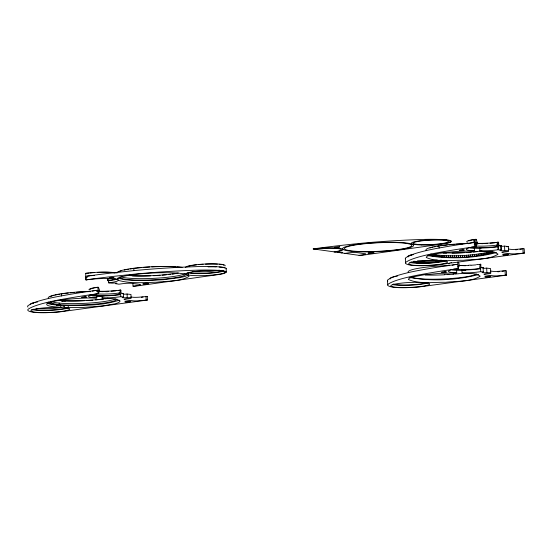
<?xml version="1.0" encoding="UTF-8"?>
<svg xmlns="http://www.w3.org/2000/svg" width="552" height="552" viewBox="0 0 552 552"><rect width="100%" height="100%" fill="white"/><g stroke="black" fill="none" stroke-linecap="round" stroke-linejoin="round"><path stroke-width="0.83" d="M123.662 297.093L120.791 296.672L120.702 294.595L119.653 294.444L120.288 290.117L120.874 290.2L121.012 293.167L123.496 293.533L123.379 297.135A2.995 0.38 -2.7 0 0 122.779 297.694A2.995 0.38 -2.7 0 0 126.967 297.576L131.128 298.011L130.962 294.451L126.801 294.016A2.995 0.38 -2.7 0 1 123.282 294.188M497.393 246.537L498.028 242.204L498.615 242.293L498.829 246.737L496.793 246.62A17.25 2.194 -2.7 0 1 471.601 247.048M188.536 274.889L185.141 276.414L180.131 277.587L163.302 279.698L147.688 280.506L135.005 280.478L124.862 279.774L118.1 278.249L118.197 280.547A20.093 2.553 -2.7 0 1 109.241 282.776L108.689 282.845L108.578 280.775L107.433 280.637L107.364 279.153L107.964 279.07A17.25 2.194 -2.7 0 0 111.131 278.546M494.192 251.919C473.547 257.901 450.197 259.254 429.125 254.9M119.273 300.157C101.699 306.118 82.496 305.29 64.142 305.442L64.239 307.519L66.219 307.781A19.458 2.47 -2.7 0 1 55.269 312.108A19.458 2.47 -2.7 0 1 30.981 310.597A19.458 2.47 -2.7 0 1 58.857 307.326L60.823 307.347L60.72 305.27A35.659 4.533 -2.7 0 1 47.065 303.02M444.671 260.482C433.872 263.256 421.997 264.07 411.047 261.883M496.476 252.554C474.265 258.322 450.197 259.33 427.572 255.583M478.625 274.565C456.249 280.243 431.857 281.623 409.142 277.332M449.342 242.694L451.419 241.666A21.507 2.732 -2.7 0 0 447.555 239.996L442.097 239.568A38.964 4.947 -2.7 0 0 422.749 239.451A128.864 16.374 -2.7 0 0 349.154 244.536A202.853 25.778 -2.7 0 0 313.122 248.924L360.283 255.521L445.519 243.584A22.687 2.884 -2.7 0 0 449.342 242.694L450.308 242.356M430.567 254.113C450.763 257.267 471.85 255.914 491.777 251.553L491.846 253.037M126.201 269.652L126.946 269.5A34.479 4.381 -2.7 0 1 128.437 269.238M96.897 287.468L96.055 287.606A18.761 2.387 -2.7 0 0 94.433 287.896M334.098 251.864L334.112 251.864A17.581 2.236 -2.7 0 0 338.238 248.6A17.581 2.236 -2.7 0 0 314.288 249.09M98.111 292.015L99.574 291.815L99.505 290.331L96.414 290.359A19.824 2.518 -2.7 0 0 92.294 291.139M470.035 243.225A19.824 2.518 -2.7 0 1 474.154 242.445L477.245 242.425L477.314 243.901L475.852 244.108M457.794 262.014L457.898 264.235L456.311 264.456A19.824 2.518 -2.7 0 0 455.372 264.601M123.496 293.533L123.206 293.574A2.995 0.38 -2.7 0 0 122.316 293.754M120.791 296.672L120.253 296.748A20.093 2.553 -2.7 0 1 103.935 298.004L102.12 298.011L102.023 295.934L92.419 295.858M131.128 298.011L126.939 298.591A6.41 0.814 -2.7 0 0 125.028 299.784L133.501 300.854A6.631 0.842 -2.7 0 0 140.429 300.647L147.439 300.019L147.267 296.458L140.263 297.086A6.631 0.842 -2.7 0 1 133.336 297.293L130.796 296.976M499.884 245.902A2.995 0.38 -2.7 0 1 500.947 245.661L501.161 250.111A2.995 0.38 -2.7 0 0 500.56 250.67A2.995 0.38 -2.7 0 0 504.749 250.553L508.627 251.029L508.413 246.585L504.542 246.102A2.995 0.38 -2.7 0 1 501.023 246.275M146.452 296.576L147.267 296.458M477.411 243.356A18.761 2.387 -2.7 0 0 497.469 242.28L498.028 242.204L498.387 245.198L498.449 246.682L497.897 246.765A20.093 2.553 -2.7 0 1 481.579 248.02L479.764 248.02L479.902 250.987L481.717 250.987A20.093 2.553 -2.7 0 0 498.042 249.725L501.444 250.07M147.439 300.019L59.871 311.88A22.687 2.884 -2.7 0 1 53.385 312.418L45.761 312.722A21.507 2.732 -2.7 0 1 33.251 312.239L32.03 312.039A38.964 4.947 -2.7 0 1 28.607 308.92A128.864 16.374 -2.7 0 1 64.632 298.908A202.943 25.785 -2.7 0 1 96.29 293.947L98.339 293.719L98.028 291.318L96.572 291.518M483.179 268.286A2.995 0.38 -2.7 0 0 486.691 268.113L490.569 268.589L490.776 273.04L486.905 272.564A2.995 0.38 -2.7 0 1 482.717 272.681A2.995 0.38 -2.7 0 1 483.31 272.122L483.103 267.672A2.995 0.38 -2.7 0 0 481.937 267.975M480.73 271.66L480.192 271.736A20.093 2.553 -2.7 0 1 463.873 272.992L462.058 272.998L461.921 270.031L463.728 270.031A20.093 2.553 -2.7 0 0 480.054 268.769L480.599 268.693L480.73 271.66L483.6 272.081M117.293 278.208L117.355 279.595L117.003 279.409A19.43 2.47 -2.7 0 0 92.777 279.091L85.96 279.878L85.795 276.317L87.637 276.062A202.943 25.785 -2.7 0 1 123.779 271.688A128.864 16.374 -2.7 0 1 184.775 267.078L197.381 266.602A38.964 4.947 -2.7 0 1 220.669 266.989L222.18 267.147A21.507 2.732 -2.7 0 1 226.051 268.817M120.702 294.595L120.157 294.671A20.093 2.553 -2.7 0 1 103.838 295.927L102.023 295.934L104.08 296.01M85.822 276.324L85.691 273.357L87.278 273.137A19.824 2.518 -2.7 0 1 116.237 273.019M87.313 277.304L85.85 277.504L86.16 279.905M85.96 279.878L87.802 279.623A202.943 25.785 -2.7 0 1 123.945 275.248A128.864 16.374 -2.7 0 1 197.547 270.163A38.964 4.947 -2.7 0 1 220.834 270.549L222.352 270.708A21.507 2.732 -2.7 0 1 226.216 272.377L224.14 273.406A22.687 2.884 -2.7 0 1 220.31 274.296L134.233 286.35L133.018 286.177L132.88 283.328M313.653 249L314.612 248.869A18.775 2.387 -2.7 0 1 339.68 248.414A18.775 2.387 -2.7 0 1 335.726 251.822L334.74 251.953M107.433 280.637L108.033 280.554A17.25 2.194 -2.7 0 0 115.223 278.45M99.505 290.331L98.484 287.254L96.276 287.392A19.824 2.518 -2.7 0 0 89.141 289.972M344.931 253.375L348.284 252.913A6.41 0.814 -2.7 0 1 357.13 252.63L365.3 253.741A6.631 0.842 -2.7 0 1 363.934 254.679L359.069 255.355M467.337 242.356A19.824 2.518 -2.7 0 1 474.016 239.478L476.224 239.34L477.245 242.425M476.224 239.34L473.795 239.692A18.761 2.387 -2.7 0 0 472.96 239.837M99.67 291.27A18.761 2.387 -2.7 0 0 119.729 290.193L120.288 290.117M118.231 290.538A19.824 2.518 -2.7 0 0 119.308 290.414L120.874 290.2M474.327 243.908L477.314 243.901M96.31 293.809A17.25 2.194 -2.7 0 0 118.984 293.043L119.584 292.96M120.46 293.243L121.012 293.167M119.653 294.444L119.053 294.526A17.25 2.194 -2.7 0 1 92.294 294.52M495.972 242.632A19.824 2.518 -2.7 0 0 497.048 242.5L498.615 242.293M508.537 249.062L511.076 249.387A6.631 0.842 -2.7 0 0 518.004 249.18L524.193 248.669L524.4 253.113L437.66 264.856A22.687 2.884 -2.7 0 1 431.167 265.395L423.543 265.698A21.507 2.732 -2.7 0 1 411.033 265.222L409.812 265.022A38.964 4.947 -2.7 0 1 406.389 261.896A128.864 16.374 -2.7 0 1 442.414 251.884A202.943 25.785 -2.7 0 1 474.071 246.923L476.128 246.696L475.983 243.729M497.324 245.053L496.724 245.136A17.25 2.194 -2.7 0 1 475.617 246.013M506.853 246.799L508.413 246.585M508.627 251.029L504.721 251.567A6.41 0.814 -2.7 0 0 502.81 252.761L511.283 253.83A6.631 0.842 -2.7 0 0 518.211 253.63L524.4 253.113M458.008 266.112L459.464 265.912L458.636 262.117M483.386 267.63L480.909 267.265L480.771 264.298L479.205 264.512A19.824 2.518 -2.7 0 1 478.129 264.643M459.464 265.912L458.139 265.74L458.277 268.707L456.228 268.934A202.943 25.785 -2.7 0 0 424.571 273.895A128.864 16.374 -2.7 0 0 388.546 283.907A38.964 4.947 -2.7 0 0 391.961 287.026L393.19 287.226A21.507 2.732 -2.7 0 0 405.699 287.709L413.324 287.406A22.687 2.884 -2.7 0 0 419.81 286.867L506.557 275.124L506.343 270.673L500.153 271.191A6.631 0.842 -2.7 0 1 493.233 271.391L490.687 271.073M458.277 268.707L452.405 269.618A19.43 2.47 -2.7 0 0 455.324 272.86L456.732 272.902L456.594 269.942L455.186 269.893A19.43 2.47 -2.7 0 1 451.874 269.59M480.35 267.34L480.909 267.265M480.599 268.693L478.95 268.624A17.25 2.194 -2.7 0 1 453.758 269.059M490.776 273.04L486.871 273.578A6.41 0.814 -2.7 0 0 484.966 274.772L493.44 275.841A6.631 0.842 -2.7 0 0 500.367 275.634L506.557 275.124M96.883 293.919L92.474 294.623A19.43 2.47 -2.7 0 0 95.386 297.873L96.793 297.914L96.697 295.837L95.289 295.796A19.43 2.47 -2.7 0 1 89.672 295.051M474.665 246.896L470.256 247.606A19.43 2.47 -2.7 0 0 473.174 250.856L474.575 250.898L474.437 247.931L473.029 247.889A19.43 2.47 -2.7 0 1 469.717 247.579M141.346 297.266L143.051 297.038M515.685 249.821L517.39 249.587M519.936 249.242L521.64 249.014M497.842 271.825L499.539 271.598M502.092 271.253L503.79 271.025M108.578 280.775L109.137 280.699A20.093 2.553 -2.7 0 0 118.1 278.477L118.073 278.229M96.517 290.331L96.124 290.387A202.943 25.785 -2.7 0 0 64.467 295.348A128.864 16.374 -2.7 0 0 31.657 303.655L28.442 305.359A38.964 4.947 -2.7 0 0 27.938 307.064M133.018 286.177L138.731 285.391A6.631 0.842 -2.7 0 0 140.098 284.452L131.928 283.342A6.41 0.814 -2.7 0 0 123.082 283.625L118.894 284.204L115.547 283.659A2.995 0.38 -2.7 0 0 116.327 283.093A2.995 0.38 -2.7 0 0 112.173 283.183L108.689 282.845M474.147 239.458L474.285 242.425L473.864 242.473A202.943 25.785 -2.7 0 0 442.207 247.441A128.864 16.374 -2.7 0 0 409.398 255.742L406.182 257.453A38.964 4.947 -2.7 0 0 405.423 258.826M456.407 264.429L456.014 264.484A202.943 25.785 -2.7 0 0 424.357 269.445A128.864 16.374 -2.7 0 0 391.547 277.753L388.332 279.457A38.964 4.947 -2.7 0 0 387.835 281.161M87.285 276.117L87.416 276.103A19.824 2.518 -2.7 0 1 89.603 275.848M88.858 273.102L85.691 273.357M476.569 264.663L477.625 264.546M449.024 244.791L449.97 244.702A34.479 4.381 -2.7 0 1 454.13 244.357M70.214 292.808L72.229 292.615A34.479 4.381 -2.7 0 1 74.292 292.436M453.075 274.096L455.131 273.916M422.57 263.035L422.466 260.806L433.12 260.323L433.223 262.545M448.845 274.406L444.539 274.654M470.932 265.126L468.579 265.25M56.504 305.235L60.72 305.27L51.391 303.966L48.804 302.972L48.321 302.123M473.768 247.924L474.437 247.931M474.575 250.898L458.36 251.326L441.628 252.837L429.953 255.065L426.986 256.287L426.22 257.473C437.515 262.579 451.322 259.957 463.528 260.296C474.81 258.847 487.996 260.213 497.938 254.32L497.918 254.03C492.874 250.58 485.774 251.726 479.902 250.987M456.594 269.942L455.924 269.935A35.638 4.526 -2.7 0 0 452.316 269.956M456.732 272.902L440.517 273.33L423.784 274.841L412.102 277.076L409.135 278.298L408.376 279.478C419.665 284.59 433.472 281.968 445.678 282.307C456.966 280.858 470.152 282.224 480.088 276.331L480.067 276.041C475.024 272.584 467.93 273.73 462.058 272.998M96.793 297.914L88.382 297.983A35.659 4.533 -2.7 0 0 49.639 302.441A35.659 4.533 -2.7 0 0 60.823 307.347M474.913 248.297L479.75 248.407M64.239 307.519L83.49 307.416L102.831 305.925L115.334 303.752L118.832 302.537L120.136 301.054C115.092 297.597 107.992 298.742 102.12 298.011M479.764 248.02L481.185 248.076M461.921 270.031L465.812 270.197M442.097 239.568L446.575 239.885M57.787 300.302L59.257 300.433A34.479 4.381 -2.7 0 0 107.964 298.204M51.163 301.772A32.975 4.188 -2.7 0 0 56.608 304.269L60.534 304.697A32.975 4.188 -2.7 0 0 96.876 303.917A32.975 4.188 -2.7 0 0 116.872 299.025M64.232 305.939L63.577 305.856A17.257 2.194 -2.7 0 0 60.444 305.622M118.197 280.326C130.493 283.838 144.017 282.472 156.775 282.231C167.353 280.775 179.759 282.031 189.025 276.373L187.963 274.986L187.866 272.909L189.881 273.171A19.458 2.47 -2.7 0 0 208.063 273.323A19.458 2.47 -2.7 0 0 223.663 271.046M187.963 274.986L189.978 275.248A19.458 2.47 -2.7 0 0 221.89 273.668A19.458 2.47 -2.7 0 0 210.064 270.445A19.458 2.47 -2.7 0 0 186.397 274.268L186.631 274.53A35.659 4.533 -2.7 0 0 149.889 273.15A35.659 4.533 -2.7 0 0 117.645 278.463L117.355 279.595M476.128 246.696L475.61 239.257M457.87 264.229L458.077 268.679M182.119 267.354L180.821 267.182A35.542 4.519 -2.7 0 0 134.764 268.155L132.873 268.396A35.542 4.519 -2.7 0 0 126.153 269.452L124.717 269.735A35.542 4.519 -2.7 0 0 117.114 272.992M181.235 267.472L179.98 267.306A34.479 4.381 -2.7 0 0 177.144 267.023M98.242 291.642L99.574 291.815M98.339 293.719L97.87 287.171M498.056 242.369L497.469 242.28L496.793 246.62M480.771 264.298L480.178 264.215L479.55 268.541M119.729 290.193L120.315 290.276M498.387 245.198L501.237 245.619M187.866 272.909L188.46 273.454M522.903 248.51L523.11 252.954M504.542 246.102L504.749 250.553M505.052 270.514L505.266 274.965M500.947 245.661L501.161 250.111M497.897 246.765L498.042 249.725M492.55 251.277L492.619 252.754M490.887 251.836L490.956 253.32M489.879 252.112L489.955 253.596M488.761 252.381L488.837 253.865M487.54 252.65L487.609 254.134M486.215 252.919L486.284 254.403M486.691 268.113L486.905 272.564M484.787 253.175L484.856 254.658M483.276 253.423L483.345 254.907M481.675 253.665L481.744 255.148M479.992 253.899L480.061 255.383M478.239 254.12L478.308 255.604M476.424 254.327L476.493 255.811M474.258 242.425L474.465 246.868M474.016 239.478L474.154 242.445M474.547 254.527L474.616 256.011M472.615 254.713L472.684 256.197M470.649 254.886L470.718 256.37M468.641 255.038L468.71 256.521M466.606 255.183L466.675 256.666M464.549 255.314L464.618 256.79M462.486 255.424L462.555 256.908M460.416 255.514L460.485 256.997M458.353 255.597L458.422 257.08M456.297 255.652L456.373 257.135M454.268 255.7L454.337 257.184M452.267 255.728L452.336 257.204M450.301 255.735L450.37 257.218M448.383 255.721L448.452 257.204M446.513 255.7L446.582 257.184M444.705 255.652L444.774 257.135M442.966 255.59L443.035 257.073M441.296 255.514L441.365 256.997M441.145 260.013L441.214 261.496M440.427 260.144L440.496 261.627M439.709 255.417L439.778 256.901M439.654 260.282L439.723 261.765M438.84 260.406L438.909 261.889M438.205 255.307L438.274 256.79M437.977 260.53L438.046 262.014M436.873 255.183L436.942 256.666M436.798 255.176L436.867 256.659M437.039 259.909L437.149 262.131M436.108 260.02L436.211 262.248M435.487 255.038L435.556 256.521M435.052 254.976L435.128 256.459M435.142 260.13L435.245 262.352M434.279 254.879L434.348 256.363M434.141 260.227L434.245 262.455M433.182 254.707L433.251 256.19M432.188 254.52L432.264 256.004M432.078 260.406L432.181 262.635M431.319 254.32L431.388 255.804M431.022 260.489L431.126 262.711M429.953 260.558L430.056 262.78M428.869 260.62L428.973 262.842M427.786 260.675L427.89 262.897M426.703 260.716L426.813 262.945M425.626 260.751L425.73 262.98M424.557 260.779L424.667 263.007M423.501 260.799L423.612 263.021M421.452 260.806L421.555 263.035M420.458 260.799L420.562 263.021M419.492 260.779L419.603 263M418.568 260.751L418.671 262.973M417.678 260.716L417.781 262.938M416.857 261.413L416.926 262.89M416.049 261.358L416.118 262.842M415.29 261.296L415.359 262.773M414.58 261.22L414.649 262.704M413.917 261.144L413.986 262.628M405.341 258.495L405.547 262.945M387.497 280.506L387.704 284.949M226.147 268.486L226.313 272.046M186.562 273.143L186.631 274.53M145.976 296.3L146.149 299.86M127.084 293.974L127.25 297.535M119.025 293.036L119.094 294.52M107.923 279.077L107.992 280.561M68.193 305.504L68.296 307.581M59.133 303.096L59.202 304.58M439.019 245.847L439.123 248.069M133.784 268.279L133.888 270.508M61.279 293.754L61.382 295.982M498.449 246.682L498.573 249.649M337.914 252.395A2.995 0.38 -2.7 0 1 342.067 252.305A2.995 0.38 -2.7 0 1 341.288 252.864M475.872 264.877A19.824 2.518 -2.7 0 1 471.056 265.257M468.572 265.388A19.824 2.518 -2.7 0 1 459.05 265.512M449.038 264.07A19.824 2.518 -2.7 0 1 449.549 263.104M450.832 262.6A19.824 2.518 -2.7 0 1 451.405 262.435M452.185 265.236A19.824 2.518 -2.7 0 1 454.489 264.753M461.548 273.385A35.542 4.519 -2.7 0 1 460.251 273.537M459.588 273.613A35.542 4.519 -2.7 0 1 455.49 274.027M453.364 274.206A35.542 4.519 -2.7 0 1 447.534 274.627M444.567 274.786A35.542 4.519 -2.7 0 1 425.406 275.041M408.266 272.357A35.542 4.519 -2.7 0 1 420.279 267.989L422.004 267.727A35.542 4.519 -2.7 0 1 429.691 266.802L431.767 266.602A35.542 4.519 -2.7 0 1 449.356 265.588M459.906 265.54A35.542 4.519 -2.7 0 1 465.529 265.74M390.43 278.877A19.824 2.518 -2.7 0 1 395.556 276.442M396.439 276.29A19.824 2.518 -2.7 0 1 397.378 276.145M476.341 273.93A32.975 4.188 -2.7 0 1 453.861 278.291A32.975 4.188 -2.7 0 1 420.431 278.801L416.505 278.367A32.975 4.188 -2.7 0 1 411.281 276.911M457.07 270.308A32.975 4.188 -2.7 0 1 462.486 270.439M427.069 282.348A17.257 2.194 -2.7 0 1 410.591 284.88A17.257 2.194 -2.7 0 1 393.431 284.018M428.117 282.817A19.458 2.47 -2.7 0 1 408.646 285.246L407.431 285.28A19.458 2.47 -2.7 0 1 392.444 284.549M185.562 267.437A19.824 2.518 -2.7 0 1 206.731 263.953A19.824 2.518 -2.7 0 1 224.995 265.954M208.111 266.878A19.831 2.518 -2.7 0 1 216.225 266.878M219.158 267.037A19.831 2.518 -2.7 0 1 222.925 267.485M223.967 267.727A19.831 2.518 -2.7 0 1 224.726 267.996M175.322 273.661A35.542 4.519 -2.7 0 1 172.341 274.082M170.451 274.316A35.542 4.519 -2.7 0 1 168.491 274.544M166.462 274.758A35.542 4.519 -2.7 0 1 162.26 275.144M160.094 275.31A35.542 4.519 -2.7 0 1 153.456 275.717M150.482 275.848A35.542 4.519 -2.7 0 1 132.432 275.897M222.249 270.77A17.257 2.194 -2.7 0 1 208.697 272.998A17.257 2.194 -2.7 0 1 191.565 272.909L190.957 272.826A17.257 2.194 -2.7 0 1 189.143 272.412M185.748 274.061A32.975 4.188 -2.7 0 1 151.538 279.94A32.975 4.188 -2.7 0 1 120.046 276.78M185.244 273.385A32.975 4.188 -2.7 0 1 154.567 278.305A32.975 4.188 -2.7 0 1 121.047 276.814M178.275 272.971A34.479 4.381 -2.7 0 1 126.601 275.317M119.053 271.805A34.479 4.381 -2.7 0 1 119.605 271.515M120.288 271.218A34.479 4.381 -2.7 0 1 121.102 270.928M124.269 270.059A34.479 4.381 -2.7 0 1 125.552 269.776M130.024 268.976A34.479 4.381 -2.7 0 1 136.558 268.099M137.2 268.03A34.479 4.381 -2.7 0 1 141.181 267.63M143.244 267.451A34.479 4.381 -2.7 0 1 149.62 267.009M151.786 266.892A34.479 4.381 -2.7 0 1 175.577 266.906M219.392 270.156A17.257 2.194 -2.7 0 1 192.151 271.508M90.749 275.738A19.824 2.518 -2.7 0 1 94.337 275.441M89.907 272.985A18.761 2.387 -2.7 0 1 94.385 272.598M97.904 272.391A18.761 2.387 -2.7 0 1 109.82 272.398M112.297 272.605A18.761 2.387 -2.7 0 1 114.795 272.992M186.976 266.926A18.768 2.387 -2.7 0 1 187.238 266.768M188.453 266.285A18.768 2.387 -2.7 0 1 189.598 265.974M190.267 265.816A18.768 2.387 -2.7 0 1 192.62 265.374M193.504 265.236A18.768 2.387 -2.7 0 1 196.436 264.85M198.575 264.622A18.768 2.387 -2.7 0 1 203.129 264.263M205.482 264.139A18.768 2.387 -2.7 0 1 217.405 264.146M219.109 264.27A18.768 2.387 -2.7 0 1 221.849 264.629M223.229 264.981A18.768 2.387 -2.7 0 1 223.802 265.243M107.081 298.535A35.542 4.519 -2.7 0 1 105.356 298.798M103.541 299.046A35.542 4.519 -2.7 0 1 100.354 299.439M99.029 299.584A35.542 4.519 -2.7 0 1 95.593 299.922M92.75 300.171A35.542 4.519 -2.7 0 1 86.899 300.571M84.67 300.688A35.542 4.519 -2.7 0 1 61.831 300.792M48.245 297.983A35.542 4.519 -2.7 0 1 60.389 293.892L62.114 293.63A35.542 4.519 -2.7 0 1 69.793 292.705L71.87 292.505A35.542 4.519 -2.7 0 1 89.465 291.484M100.009 291.442A35.542 4.519 -2.7 0 1 107.343 291.739M115.458 298.908A32.975 4.188 -2.7 0 1 60.465 303.22L56.539 302.786A32.975 4.188 -2.7 0 1 51.695 301.565M50.156 296.797A34.479 4.381 -2.7 0 1 52.192 295.913M53.123 295.624A34.479 4.381 -2.7 0 1 54.172 295.334M55.345 295.051A34.479 4.381 -2.7 0 1 56.621 294.768M58.008 294.492A34.479 4.381 -2.7 0 1 59.499 294.223M61.086 293.961A34.479 4.381 -2.7 0 1 64.515 293.464M65.122 293.388A34.479 4.381 -2.7 0 1 68.248 293.015M76.39 292.27A34.479 4.381 -2.7 0 1 82.821 291.87M87.147 291.691A34.479 4.381 -2.7 0 1 89.293 291.628M99.526 291.58A34.479 4.381 -2.7 0 1 103.238 291.697M115.975 290.78A19.824 2.518 -2.7 0 1 111.159 291.152M108.682 291.29A19.824 2.518 -2.7 0 1 99.153 291.408M90.1 289.462A18.761 2.387 -2.7 0 1 90.217 289.31M90.673 288.993A18.761 2.387 -2.7 0 1 91.418 288.675M92.432 288.358A18.761 2.387 -2.7 0 1 93.709 288.047M90.148 291.808A19.824 2.518 -2.7 0 1 90.576 291.635M97.173 296.21A32.975 4.188 -2.7 0 1 102.596 296.341M66.585 307.795A17.257 2.194 -2.7 0 1 49.576 310.093A17.257 2.194 -2.7 0 1 33.499 309.175M30.243 304.476A19.824 2.518 -2.7 0 1 35.659 302.344M36.549 302.192A19.824 2.518 -2.7 0 1 37.488 302.047M61.755 300.84A19.824 2.518 -2.7 0 1 65.35 301.109M32.63 303.331A18.768 2.387 -2.7 0 1 33.644 303.013M34.921 302.703A18.768 2.387 -2.7 0 1 35.645 302.551M61.127 300.978A18.768 2.387 -2.7 0 1 62.928 301.088M64.039 307.043A17.257 2.194 -2.7 0 1 36.142 308.313M68.62 307.816A19.458 2.47 -2.7 0 1 48.714 310.403L47.5 310.445A19.458 2.47 -2.7 0 1 31.65 309.458M477.439 251.602A35.542 4.519 -2.7 0 1 473.333 252.016M471.208 252.202A35.542 4.519 -2.7 0 1 466.854 252.519M464.639 252.657A35.542 4.519 -2.7 0 1 452.116 253.099M446.533 253.099A35.542 4.519 -2.7 0 1 443.249 253.03M426.379 250.615A35.542 4.519 -2.7 0 1 438.129 245.978L439.854 245.723A35.542 4.519 -2.7 0 1 447.534 244.791L449.611 244.591A35.542 4.519 -2.7 0 1 467.206 243.577M477.749 243.529A35.542 4.519 -2.7 0 1 482.786 243.701M481.875 250.891A34.479 4.381 -2.7 0 1 440.227 252.74M429.932 248.007A34.479 4.381 -2.7 0 1 430.864 247.71M431.919 247.42A34.479 4.381 -2.7 0 1 433.085 247.137M434.362 246.854A34.479 4.381 -2.7 0 1 435.756 246.578M437.239 246.309A34.479 4.381 -2.7 0 1 438.826 246.047M440.503 245.799A34.479 4.381 -2.7 0 1 447.292 244.964M456.256 244.212A34.479 4.381 -2.7 0 1 462.728 243.86M477.266 243.673A34.479 4.381 -2.7 0 1 478.529 243.701M494.861 242.756A19.824 2.518 -2.7 0 1 490.135 243.163M487.664 243.315A19.824 2.518 -2.7 0 1 478.004 243.522M468.751 240.927A18.761 2.387 -2.7 0 1 469.635 240.603M470.173 240.444A18.761 2.387 -2.7 0 1 472.174 239.982M470.159 247.945A35.638 4.526 -2.7 0 1 473.754 247.931M468.317 243.729A19.824 2.518 -2.7 0 1 469.393 243.391M445.961 260.806A19.458 2.47 -2.7 0 1 426.489 263.235L425.275 263.276A19.458 2.47 -2.7 0 1 409.825 262.414M408.28 256.866A19.824 2.518 -2.7 0 1 413.4 254.437M409.363 255.9A18.768 2.387 -2.7 0 1 409.963 255.583M410.847 255.259A18.768 2.387 -2.7 0 1 411.992 254.948M412.661 254.789A18.768 2.387 -2.7 0 1 413.386 254.638M339.728 246.785L339.245 247.199L334.339 247.324L339.728 246.785M112.539 277.573L109.137 278.042L114.05 277.766L112.539 277.573M85.036 296.852L81.634 297.321L86.547 297.045L85.036 296.852M462.817 249.828L459.416 250.297L464.329 250.028L462.817 249.828M444.974 271.839L441.565 272.308L446.485 272.039L444.974 271.839M421.204 244.943A19.458 2.47 -2.7 0 0 450.315 241.438A19.458 2.47 -2.7 0 0 421.114 240.658A19.458 2.47 -2.7 0 0 421.204 244.943M422.128 244.688A17.588 2.236 -2.7 0 0 448.445 241.521A17.588 2.236 -2.7 0 0 422.052 240.817A17.588 2.236 -2.7 0 0 422.128 244.688M359.179 251.753A35.549 4.519 -2.7 0 0 413.6 245.578A35.549 4.519 -2.7 0 0 361.574 243.818A35.549 4.519 -2.7 0 0 359.179 251.753M361.387 251.539A33.679 4.278 -2.7 0 0 411.757 245.474A33.679 4.278 -2.7 0 0 361.215 244.129A33.679 4.278 -2.7 0 0 361.387 251.539M369.219 253.347A2.995 0.38 -2.7 0 0 373.966 252.864A2.995 0.38 -2.7 0 0 369.792 252.664A2.995 0.38 -2.7 0 0 369.219 253.347M486.105 277.021A2.995 0.38 -2.7 0 0 490.728 276.511A2.995 0.38 -2.7 0 0 486.402 276.352A2.995 0.38 -2.7 0 0 486.105 277.021M400.29 287.516A19.458 2.47 -2.7 0 0 429.691 284.066A19.458 2.47 -2.7 0 0 400.793 283.21A19.458 2.47 -2.7 0 0 400.29 287.516M144.017 284.059A2.995 0.38 -2.7 0 0 148.757 283.576A2.995 0.38 -2.7 0 0 144.589 283.376A2.995 0.38 -2.7 0 0 144.017 284.059M126.166 302.034A2.995 0.38 -2.7 0 0 130.796 301.523A2.995 0.38 -2.7 0 0 126.47 301.357A2.995 0.38 -2.7 0 0 126.166 302.034M418.133 265.505A19.458 2.47 -2.7 0 0 447.541 262.055A19.458 2.47 -2.7 0 0 418.637 261.2A19.458 2.47 -2.7 0 0 418.133 265.505M503.948 255.01A2.995 0.38 -2.7 0 0 508.578 254.5A2.995 0.38 -2.7 0 0 504.252 254.341A2.995 0.38 -2.7 0 0 503.948 255.01"/></g></svg>
